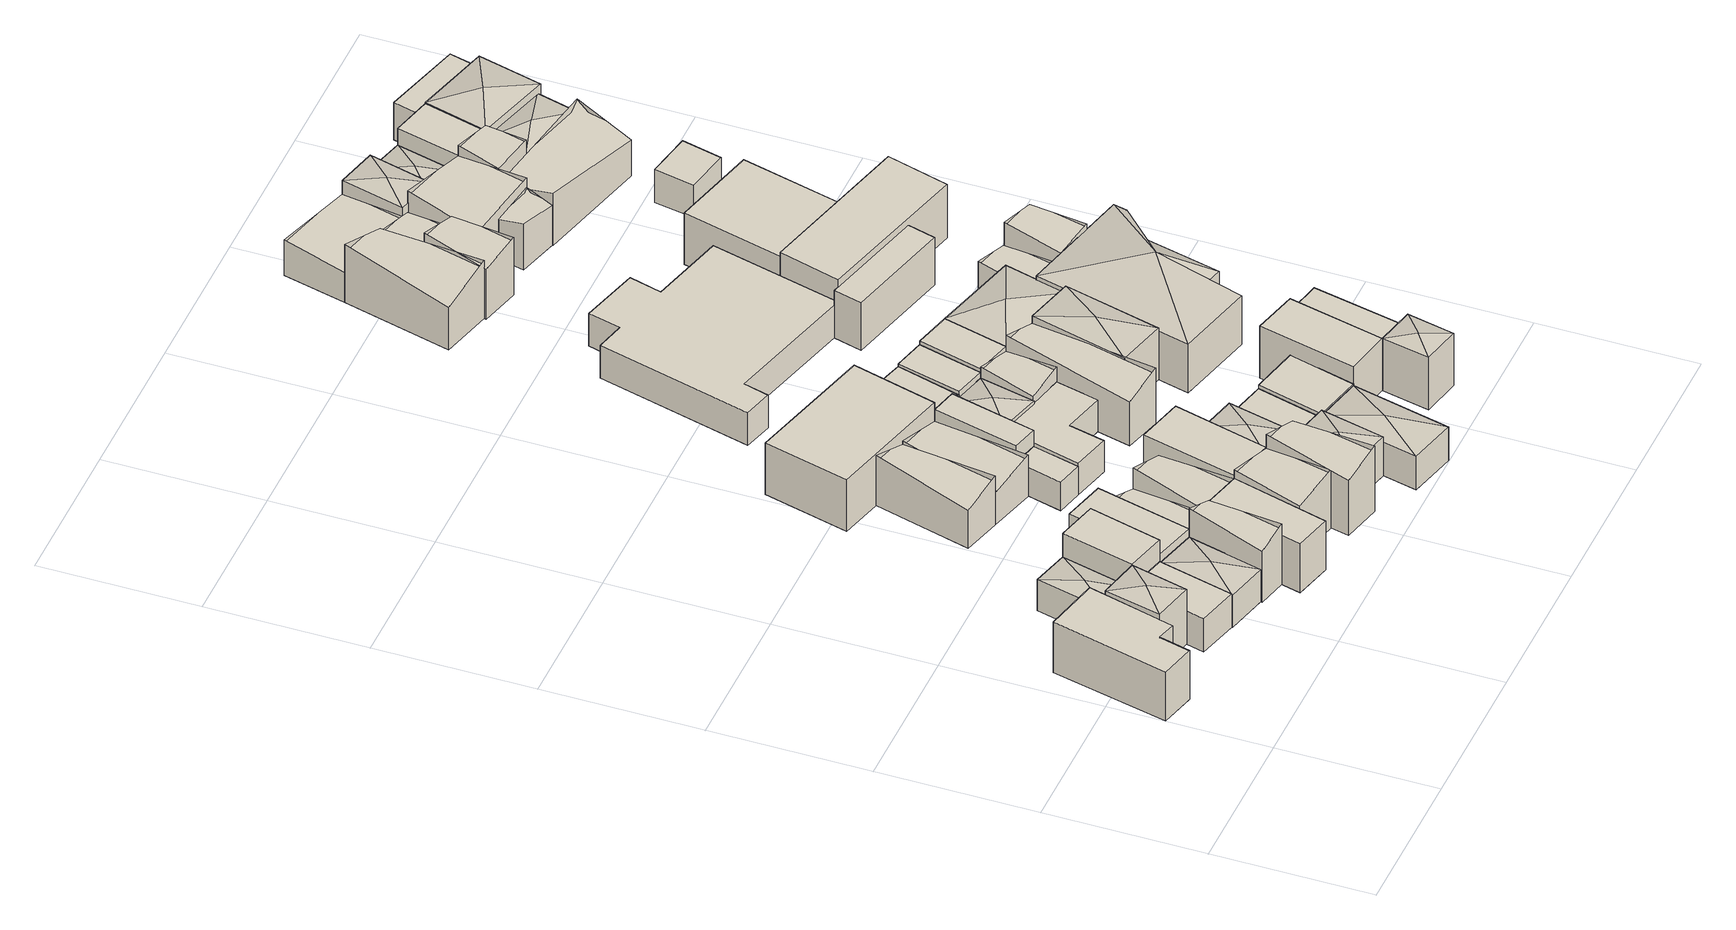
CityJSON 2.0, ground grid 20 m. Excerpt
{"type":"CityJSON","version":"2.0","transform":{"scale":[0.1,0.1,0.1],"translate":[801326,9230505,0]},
"CityObjects":{
"building1":{"type":"Building","attributes":{"Building Type":"Residential","Roof Shape":"shed","Roof Material":"Concrete Glazed Tile","Roof Material Code":1,"Roof Direction":"northwest","Building Height":6.98,"Roof Slope":16.7,"Footprint Area":99.5,"Solar PV Capacity Low":12.46,"Solar PV Capacity High":16.36,"Solar Annual Energy Low":17963,"Solar Annual Energy High":23674,"Suitable PV Area":74.37},"geometry":[{"type":"MultiSurface","lod":"2.2","boundaries":[[[0,1,2,3,4,5]],[[5,4,6,7]],[[4,3,8,6]],[[3,2,9,8]],[[2,1,10,9]],[[1,0,11,10]],[[0,5,7,11]],[[7,6,8,9,10,11]]]}]},
"building2":{"type":"Building","attributes":{"Building Type":"Residential","Roof Shape":"hip","Roof Material":"Concrete Aluminum Tile","Roof Material Code":2,"Roof Direction":"northwest","Building Height":7.85,"Roof Slope":22.3,"Footprint Area":39.54,"Solar PV Capacity Low":4.95,"Solar PV Capacity High":6.5,"Solar Annual Energy Low":7139,"Solar Annual Energy High":9409,"Suitable PV Area":29.56},"geometry":[{"type":"MultiSurface","lod":"2.2","boundaries":[[[12,13,14,15]],[[15,14,16,17]],[[14,13,18,16]],[[13,12,19,18]],[[12,15,17,19]],[[17,16,20]],[[16,18,20]],[[18,19,20]],[[19,17,20]]]}]},
"building3":{"type":"Building","attributes":{"Building Type":"Residential","Roof Shape":"flat","Roof Material":"Concrete Aluminum Tile","Roof Material Code":2,"Roof Direction":"northwest","Building Height":4.76,"Roof Slope":12.4,"Footprint Area":52.02,"Solar PV Capacity Low":6.51,"Solar PV Capacity High":8.55,"Solar Annual Energy Low":9391,"Solar Annual Energy High":12377,"Suitable PV Area":38.88},"geometry":[{"type":"MultiSurface","lod":"2.2","boundaries":[[[21,22,23,14]],[[14,23,24,25]],[[23,22,26,24]],[[22,21,27,26]],[[21,14,25,27]],[[25,24,26,27]]]}]},
"building4":{"type":"Building","attributes":{"Building Type":"Residential","Roof Shape":"hip","Roof Material":"Concrete Aluminum Tile","Roof Material Code":2,"Roof Direction":"northwest","Building Height":4.47,"Roof Slope":21.1,"Footprint Area":46.09,"Solar PV Capacity Low":5.77,"Solar PV Capacity High":7.58,"Solar Annual Energy Low":8322,"Solar Annual Energy High":10967,"Suitable PV Area":34.45},"geometry":[{"type":"MultiSurface","lod":"2.2","boundaries":[[[28,29,30,14]],[[14,30,31,32]],[[30,29,33,31]],[[29,28,34,33]],[[28,14,32,34]],[[32,31,35]],[[31,33,35]],[[33,34,35]],[[34,32,35]]]}]},
"building5":{"type":"Building","attributes":{"Building Type":"Residential","Roof Shape":"hip","Roof Material":"Concrete Aluminum Tile","Roof Material Code":2,"Roof Direction":"northwest","Building Height":4.57,"Roof Slope":29.3,"Footprint Area":54.98,"Solar PV Capacity Low":6.88,"Solar PV Capacity High":9.04,"Solar Annual Energy Low":9926,"Solar Annual Energy High":13081,"Suitable PV Area":41.1},"geometry":[{"type":"MultiSurface","lod":"2.2","boundaries":[[[36,37,38,23]],[[23,38,39,40]],[[38,37,41,39]],[[37,36,42,41]],[[36,23,40,42]],[[40,39,43]],[[39,41,43]],[[41,42,43]],[[42,40,43]]]}]},
"building6":{"type":"Building","attributes":{"Building Type":"Residential","Roof Shape":"flat","Roof Material":"Concrete Aluminum Tile","Roof Material Code":2,"Roof Direction":"northwest","Building Height":7.93,"Roof Slope":8.6,"Footprint Area":50.55,"Solar PV Capacity Low":6.33,"Solar PV Capacity High":8.31,"Solar Annual Energy Low":9126,"Solar Annual Energy High":12027,"Suitable PV Area":37.78},"geometry":[{"type":"MultiSurface","lod":"2.2","boundaries":[[[44,28,14,23]],[[23,14,45,46]],[[14,28,47,45]],[[28,44,48,47]],[[44,23,46,48]],[[46,45,47,48]]]}]},
"building7":{"type":"Building","attributes":{"Building Type":"Residential","Roof Shape":"gable","Roof Material":"Concrete Aluminum Tile","Roof Material Code":2,"Roof Direction":"northwest","Building Height":7.29,"Roof Slope":32.6,"Footprint Area":37.92,"Solar PV Capacity Low":4.75,"Solar PV Capacity High":6.24,"Solar Annual Energy Low":6846,"Solar Annual Energy High":9022,"Suitable PV Area":28.34},"geometry":[{"type":"MultiSurface","lod":"2.2","boundaries":[[[49,50,51,38]],[[38,51,52,53]],[[51,50,54,52]],[[50,49,55,54]],[[49,38,53,55]],[[53,52,54,55]]]}]},
"building8":{"type":"Building","attributes":{"Building Type":"Residential","Roof Shape":"flat","Roof Material":"Concrete Glazed Tile","Roof Material Code":1,"Roof Direction":"northwest","Building Height":5.76,"Roof Slope":13,"Footprint Area":69.09,"Solar PV Capacity Low":8.65,"Solar PV Capacity High":11.36,"Solar Annual Energy Low":12474,"Solar Annual Energy High":16440,"Suitable PV Area":51.65},"geometry":[{"type":"MultiSurface","lod":"2.2","boundaries":[[[56,23,38,57]],[[57,38,58,59]],[[38,23,60,58]],[[23,56,61,60]],[[56,57,59,61]],[[59,58,60,61]]]}]},
"building9":{"type":"Building","attributes":{"Building Type":"Residential","Roof Shape":"shed","Roof Material":"Concrete Aluminum Tile","Roof Material Code":2,"Roof Direction":"northwest","Building Height":7.03,"Roof Slope":15.4,"Footprint Area":61.76,"Solar PV Capacity Low":7.73,"Solar PV Capacity High":10.16,"Solar Annual Energy Low":11151,"Solar Annual Energy High":14696,"Suitable PV Area":46.17},"geometry":[{"type":"MultiSurface","lod":"2.2","boundaries":[[[62,51,63,64]],[[64,63,65,66]],[[63,51,67,65]],[[51,62,68,67]],[[62,64,66,68]],[[66,65,67,68]]]}]},
"building10":{"type":"Building","attributes":{"Building Type":"Residential","Roof Shape":"gable","Roof Material":"Concrete Aluminum Tile","Roof Material Code":2,"Roof Direction":"northwest","Building Height":4.15,"Roof Slope":28.2,"Footprint Area":38.82,"Solar PV Capacity Low":4.86,"Solar PV Capacity High":6.38,"Solar Annual Energy Low":7009,"Solar Annual Energy High":9237,"Suitable PV Area":29.02},"geometry":[{"type":"MultiSurface","lod":"2.2","boundaries":[[[69,70,38,51]],[[51,38,71,72]],[[38,70,73,71]],[[70,69,74,73]],[[69,51,72,74]],[[72,71,73,74]]]}]},
"building11":{"type":"Building","attributes":{"Building Type":"Residential","Roof Shape":"gable","Roof Material":"Concrete Aluminum Tile","Roof Material Code":2,"Roof Direction":"northwest","Building Height":5.55,"Roof Slope":28.6,"Footprint Area":63.22,"Solar PV Capacity Low":7.92,"Solar PV Capacity High":10.4,"Solar Annual Energy Low":11414,"Solar Annual Energy High":15042,"Suitable PV Area":47.26},"geometry":[{"type":"MultiSurface","lod":"2.2","boundaries":[[[75,76,77,78]],[[78,77,79,80]],[[77,76,81,79]],[[76,75,82,81]],[[75,78,80,82]],[[80,79,81,82]]]}]},
"building12":{"type":"Building","attributes":{"Building Type":"Residential","Roof Shape":"gable","Roof Material":"Concrete Aluminum Tile","Roof Material Code":2,"Roof Direction":"northwest","Building Height":7.37,"Roof Slope":29,"Footprint Area":54.62,"Solar PV Capacity Low":6.84,"Solar PV Capacity High":8.98,"Solar Annual Energy Low":9861,"Solar Annual Energy High":12996,"Suitable PV Area":40.83},"geometry":[{"type":"MultiSurface","lod":"2.2","boundaries":[[[62,83,84,85]],[[85,84,86,87]],[[84,83,88,86]],[[83,62,89,88]],[[62,85,87,89]],[[87,86,88,89]]]}]},
"building13":{"type":"Building","attributes":{"Building Type":"Residential","Roof Shape":"gable","Roof Material":"Concrete Aluminum Tile","Roof Material Code":2,"Roof Direction":"northwest","Building Height":5.63,"Roof Slope":32.8,"Footprint Area":51.28,"Solar PV Capacity Low":6.42,"Solar PV Capacity High":8.43,"Solar Annual Energy Low":9258,"Solar Annual Energy High":12202,"Suitable PV Area":38.33},"geometry":[{"type":"MultiSurface","lod":"2.2","boundaries":[[[90,69,51,62]],[[62,51,91,92]],[[51,69,93,91]],[[69,90,94,93]],[[90,62,92,94]],[[92,91,93,94]]]}]},
"building14":{"type":"Building","attributes":{"Building Type":"Residential","Roof Shape":"gable","Roof Material":"Concrete Aluminum Tile","Roof Material Code":2,"Roof Direction":"northwest","Building Height":4.63,"Roof Slope":25.8,"Footprint Area":80.27,"Solar PV Capacity Low":10.05,"Solar PV Capacity High":13.2,"Solar Annual Energy Low":14492,"Solar Annual Energy High":19100,"Suitable PV Area":60},"geometry":[{"type":"MultiSurface","lod":"2.2","boundaries":[[[77,95,96,78]],[[78,96,97,98]],[[96,95,99,97]],[[95,77,100,99]],[[77,78,98,100]],[[98,97,99,100]]]}]},
"building15":{"type":"Building","attributes":{"Building Type":"Residential","Roof Shape":"flat","Roof Material":"Concrete Aluminum Tile","Roof Material Code":2,"Roof Direction":"northwest","Building Height":4.06,"Roof Slope":11.2,"Footprint Area":20.55,"Solar PV Capacity Low":2.57,"Solar PV Capacity High":3.38,"Solar Annual Energy Low":3711,"Solar Annual Energy High":4891,"Suitable PV Area":15.36},"geometry":[{"type":"MultiSurface","lod":"2.2","boundaries":[[[101,102,103,104]],[[104,103,105,106]],[[103,102,107,105]],[[102,101,108,107]],[[101,104,106,108]],[[106,105,107,108]]]}]},
"building16":{"type":"Building","attributes":{"Building Type":"Residential","Roof Shape":"gable","Roof Material":"Concrete Aluminum Tile","Roof Material Code":2,"Roof Direction":"northwest","Building Height":7.91,"Roof Slope":32.9,"Footprint Area":56.78,"Solar PV Capacity Low":7.11,"Solar PV Capacity High":9.34,"Solar Annual Energy Low":10251,"Solar Annual Energy High":13509,"Suitable PV Area":42.44},"geometry":[{"type":"MultiSurface","lod":"2.2","boundaries":[[[109,110,111,85]],[[85,111,112,113]],[[111,110,114,112]],[[110,109,115,114]],[[109,85,113,115]],[[113,112,114,115]]]}]},
"building17":{"type":"Building","attributes":{"Building Type":"Residential","Roof Shape":"flat","Roof Material":"Concrete Aluminum Tile","Roof Material Code":2,"Roof Direction":"northwest","Building Height":7.59,"Roof Slope":11.5,"Footprint Area":76.22,"Solar PV Capacity Low":9.54,"Solar PV Capacity High":12.53,"Solar Annual Energy Low":13761,"Solar Annual Energy High":18136,"Suitable PV Area":56.98},"geometry":[{"type":"MultiSurface","lod":"2.2","boundaries":[[[116,117,62,85]],[[85,62,118,119]],[[62,117,120,118]],[[117,116,121,120]],[[116,85,119,121]],[[119,118,120,121]]]}]},
"building18":{"type":"Building","attributes":{"Building Type":"Residential","Roof Shape":"flat","Roof Material":"Concrete Aluminum Tile","Roof Material Code":2,"Roof Direction":"northwest","Building Height":7.4,"Roof Slope":8.9,"Footprint Area":186.7,"Solar PV Capacity Low":23.38,"Solar PV Capacity High":30.7,"Solar Annual Energy Low":33707,"Solar Annual Energy High":44423,"Suitable PV Area":139.56},"geometry":[{"type":"MultiSurface","lod":"2.2","boundaries":[[[122,123,124,125]],[[125,124,126,127]],[[124,123,128,126]],[[123,122,129,128]],[[122,125,127,129]],[[127,126,128,129]]]}]},
"building19":{"type":"Building","attributes":{"Building Type":"Residential","Roof Shape":"flat","Roof Material":"Concrete Aluminum Tile","Roof Material Code":2,"Roof Direction":"northwest","Building Height":6.44,"Roof Slope":7.2,"Footprint Area":37.22,"Solar PV Capacity Low":4.66,"Solar PV Capacity High":6.12,"Solar Annual Energy Low":6720,"Solar Annual Energy High":8856,"Suitable PV Area":27.82},"geometry":[{"type":"MultiSurface","lod":"2.2","boundaries":[[[104,103,130,123]],[[123,130,131,132]],[[130,103,133,131]],[[103,104,134,133]],[[104,123,132,134]],[[132,131,133,134]]]}]},
"building20":{"type":"Building","attributes":{"Building Type":"Residential","Roof Shape":"hip","Roof Material":"Concrete Aluminum Tile","Roof Material Code":2,"Roof Direction":"northwest","Building Height":6.53,"Roof Slope":22.7,"Footprint Area":43.7,"Solar PV Capacity Low":5.47,"Solar PV Capacity High":7.19,"Solar Annual Energy Low":7889,"Solar Annual Energy High":10397,"Suitable PV Area":32.66},"geometry":[{"type":"MultiSurface","lod":"2.2","boundaries":[[[135,85,111,136]],[[136,111,137,138]],[[111,85,139,137]],[[85,135,140,139]],[[135,136,138,140]],[[138,137,141]],[[137,139,141]],[[139,140,141]],[[140,138,141]]]}]},
"building21":{"type":"Building","attributes":{"Building Type":"Residential","Roof Shape":"hip","Roof Material":"Concrete Aluminum Tile","Roof Material Code":2,"Roof Direction":"northwest","Building Height":5.65,"Roof Slope":22.5,"Footprint Area":47.7,"Solar PV Capacity Low":5.97,"Solar PV Capacity High":7.84,"Solar Annual Energy Low":8611,"Solar Annual Energy High":11349,"Suitable PV Area":35.65},"geometry":[{"type":"MultiSurface","lod":"2.2","boundaries":[[[142,143,144,111]],[[111,144,145,146]],[[144,143,147,145]],[[143,142,148,147]],[[142,111,146,148]],[[146,145,149]],[[145,147,149]],[[147,148,149]],[[148,146,149]]]}]},
"building22":{"type":"Building","attributes":{"Building Type":"Residential","Roof Shape":"shed","Roof Material":"Concrete Aluminum Tile","Roof Material Code":2,"Roof Direction":"northwest","Building Height":4.47,"Roof Slope":11.7,"Footprint Area":79.19,"Solar PV Capacity Low":9.92,"Solar PV Capacity High":13.02,"Solar Annual Energy Low":14298,"Solar Annual Energy High":18844,"Suitable PV Area":59.2},"geometry":[{"type":"MultiSurface","lod":"2.2","boundaries":[[[150,151,152,153,102,154]],[[154,102,155,156]],[[102,153,157,155]],[[153,152,158,157]],[[152,151,159,158]],[[151,150,160,159]],[[150,154,156,160]],[[156,155,157,158,159,160]]]}]},
"building23":{"type":"Building","attributes":{"Building Type":"Residential","Roof Shape":"hip","Roof Material":"Concrete Aluminum Tile","Roof Material Code":2,"Roof Direction":"northwest","Building Height":5.11,"Roof Slope":26.8,"Footprint Area":39.32,"Solar PV Capacity Low":4.92,"Solar PV Capacity High":6.47,"Solar Annual Energy Low":7100,"Solar Annual Energy High":9357,"Suitable PV Area":29.39},"geometry":[{"type":"MultiSurface","lod":"2.2","boundaries":[[[130,153,161,162]],[[162,161,163,164]],[[161,153,165,163]],[[153,130,166,165]],[[130,162,164,166]],[[164,163,167]],[[163,165,167]],[[165,166,167]],[[166,164,167]]]}]},
"building24":{"type":"Building","attributes":{"Building Type":"Residential","Roof Shape":"hip","Roof Material":"Clay Tile Shingle","Roof Material Code":3,"Roof Direction":"northwest","Building Height":4.77,"Roof Slope":26.3,"Footprint Area":81.49,"Solar PV Capacity Low":10.2,"Solar PV Capacity High":13.4,"Solar Annual Energy Low":14712,"Solar Annual Energy High":19390,"Suitable PV Area":60.91},"geometry":[{"type":"MultiSurface","lod":"2.2","boundaries":[[[144,168,169,170]],[[170,169,171,172]],[[169,168,173,171]],[[168,144,174,173]],[[144,170,172,174]],[[172,171,175]],[[171,173,175]],[[173,174,175]],[[174,172,175]]]}]},
"building25":{"type":"Building","attributes":{"Building Type":"Residential","Roof Shape":"shed","Roof Material":"Concrete Aluminum Tile","Roof Material Code":2,"Roof Direction":"northwest","Building Height":4.51,"Roof Slope":12.9,"Footprint Area":48.81,"Solar PV Capacity Low":6.11,"Solar PV Capacity High":8.03,"Solar Annual Energy Low":8812,"Solar Annual Energy High":11614,"Suitable PV Area":36.49},"geometry":[{"type":"MultiSurface","lod":"2.2","boundaries":[[[136,111,144,176]],[[176,144,177,178]],[[144,111,179,177]],[[111,136,180,179]],[[136,176,178,180]],[[178,177,179,180]]]}]},
"building26":{"type":"Building","attributes":{"Building Type":"Residential","Roof Shape":"shed","Roof Material":"Concrete Aluminum Tile","Roof Material Code":2,"Roof Direction":"northwest","Building Height":5.38,"Roof Slope":15.4,"Footprint Area":38.6,"Solar PV Capacity Low":4.83,"Solar PV Capacity High":6.35,"Solar Annual Energy Low":6969,"Solar Annual Energy High":9184,"Suitable PV Area":28.85},"geometry":[{"type":"MultiSurface","lod":"2.2","boundaries":[[[181,182,183,96]],[[96,183,184,185]],[[183,182,186,184]],[[182,181,187,186]],[[181,96,185,187]],[[185,184,186,187]]]}]},
"building27":{"type":"Building","attributes":{"Building Type":"Residential","Roof Shape":"gable","Roof Material":"Concrete Aluminum Tile","Roof Material Code":2,"Roof Direction":"northwest","Building Height":5.68,"Roof Slope":34.6,"Footprint Area":33.51,"Solar PV Capacity Low":4.2,"Solar PV Capacity High":5.51,"Solar Annual Energy Low":6050,"Solar Annual Energy High":7974,"Suitable PV Area":25.05},"geometry":[{"type":"MultiSurface","lod":"2.2","boundaries":[[[188,152,189,162]],[[162,189,190,191]],[[189,152,192,190]],[[152,188,193,192]],[[188,162,191,193]],[[191,190,192,193]]]}]},
"building28":{"type":"Building","attributes":{"Building Type":"Residential","Roof Shape":"flat","Roof Material":"Concrete Aluminum Tile","Roof Material Code":2,"Roof Direction":"northwest","Building Height":5.91,"Roof Slope":5.1,"Footprint Area":34.43,"Solar PV Capacity Low":4.31,"Solar PV Capacity High":5.66,"Solar Annual Energy Low":6216,"Solar Annual Energy High":8192,"Suitable PV Area":25.74},"geometry":[{"type":"MultiSurface","lod":"2.2","boundaries":[[[181,162,194,182]],[[182,194,195,196]],[[194,162,197,195]],[[162,181,198,197]],[[181,182,196,198]],[[196,195,197,198]]]}]},
"building29":{"type":"Building","attributes":{"Building Type":"Residential","Roof Shape":"shed","Roof Material":"Concrete Aluminum Tile","Roof Material Code":2,"Roof Direction":"northwest","Building Height":4.99,"Roof Slope":13.3,"Footprint Area":54.28,"Solar PV Capacity Low":6.8,"Solar PV Capacity High":8.93,"Solar Annual Energy Low":9799,"Solar Annual Energy High":12915,"Suitable PV Area":40.57},"geometry":[{"type":"MultiSurface","lod":"2.2","boundaries":[[[176,144,170,199]],[[199,170,200,201]],[[170,144,202,200]],[[144,176,203,202]],[[176,199,201,203]],[[201,200,202,203]]]}]},
"building30":{"type":"Building","attributes":{"Building Type":"Residential","Roof Shape":"gable","Roof Material":"Concrete Aluminum Tile","Roof Material Code":2,"Roof Direction":"northwest","Building Height":6.27,"Roof Slope":25.2,"Footprint Area":83.84,"Solar PV Capacity Low":10.5,"Solar PV Capacity High":13.79,"Solar Annual Energy Low":15136,"Solar Annual Energy High":19949,"Suitable PV Area":62.67},"geometry":[{"type":"MultiSurface","lod":"2.2","boundaries":[[[204,189,205,206]],[[206,205,207,208]],[[205,189,209,207]],[[189,204,210,209]],[[204,206,208,210]],[[208,207,209,210]]]}]},
"building31":{"type":"Building","attributes":{"Building Type":"Residential","Roof Shape":"flat","Roof Material":"Concrete Aluminum Tile","Roof Material Code":2,"Roof Direction":"northwest","Building Height":6.38,"Roof Slope":8.9,"Footprint Area":40.36,"Solar PV Capacity Low":5.05,"Solar PV Capacity High":6.64,"Solar Annual Energy Low":7286,"Solar Annual Energy High":9602,"Suitable PV Area":30.17},"geometry":[{"type":"MultiSurface","lod":"2.2","boundaries":[[[162,189,211,194]],[[194,211,212,213]],[[211,189,214,212]],[[189,162,215,214]],[[162,194,213,215]],[[213,212,214,215]]]}]},
"building32":{"type":"Building","attributes":{"Building Type":"Residential","Roof Shape":"flat","Roof Material":"Clay Tile Shingle","Roof Material Code":3,"Roof Direction":"northwest","Building Height":4.72,"Roof Slope":7.2,"Footprint Area":414.13,"Solar PV Capacity Low":51.85,"Solar PV Capacity High":68.1,"Solar Annual Energy Low":74768,"Solar Annual Energy High":98538,"Suitable PV Area":309.56},"geometry":[{"type":"MultiSurface","lod":"2.2","boundaries":[[[216,217,218,219,220,221,222,223,224,225]],[[225,224,226,227]],[[224,223,228,226]],[[223,222,229,228]],[[222,221,230,229]],[[221,220,231,230]],[[220,219,232,231]],[[219,218,233,232]],[[218,217,234,233]],[[217,216,235,234]],[[216,225,227,235]],[[227,226,228,229,230,231,232,233,234,235]]]}]},
"building33":{"type":"Building","attributes":{"Building Type":"Residential","Roof Shape":"hip","Roof Material":"Concrete Aluminum Tile","Roof Material Code":2,"Roof Direction":"northwest","Building Height":7.39,"Roof Slope":20.5,"Footprint Area":82.23,"Solar PV Capacity Low":10.3,"Solar PV Capacity High":13.52,"Solar Annual Energy Low":14846,"Solar Annual Energy High":19566,"Suitable PV Area":61.47},"geometry":[{"type":"MultiSurface","lod":"2.2","boundaries":[[[236,237,238,204]],[[204,238,239,240]],[[238,237,241,239]],[[237,236,242,241]],[[236,204,240,242]],[[240,239,243]],[[239,241,243]],[[241,242,243]],[[242,240,243]]]}]},
"building34":{"type":"Building","attributes":{"Building Type":"Residential","Roof Shape":"flat","Roof Material":"Concrete Aluminum Tile","Roof Material Code":2,"Roof Direction":"northwest","Building Height":7.47,"Roof Slope":6.1,"Footprint Area":73.95,"Solar PV Capacity Low":9.26,"Solar PV Capacity High":12.16,"Solar Annual Energy Low":13351,"Solar Annual Energy High":17595,"Suitable PV Area":55.28},"geometry":[{"type":"MultiSurface","lod":"2.2","boundaries":[[[244,245,170,246]],[[246,170,247,248]],[[170,245,249,247]],[[245,244,250,249]],[[244,246,248,250]],[[248,247,249,250]]]}]},
"building35":{"type":"Building","attributes":{"Building Type":"Residential","Roof Shape":"hip","Roof Material":"Concrete Aluminum Tile","Roof Material Code":2,"Roof Direction":"northwest","Building Height":7.52,"Roof Slope":21.1,"Footprint Area":31.5,"Solar PV Capacity Low":3.94,"Solar PV Capacity High":5.18,"Solar Annual Energy Low":5687,"Solar Annual Energy High":7495,"Suitable PV Area":23.55},"geometry":[{"type":"MultiSurface","lod":"2.2","boundaries":[[[251,252,253,246]],[[246,253,254,248]],[[253,252,255,254]],[[252,251,256,255]],[[251,246,248,256]],[[248,254,257]],[[254,255,257]],[[255,256,257]],[[256,248,257]]]}]},
"building36":{"type":"Building","attributes":{"Building Type":"Residential","Roof Shape":"hip","Roof Material":"Concrete Aluminum Tile","Roof Material Code":2,"Roof Direction":"northwest","Building Height":6.37,"Roof Slope":25.8,"Footprint Area":96.52,"Solar PV Capacity Low":12.08,"Solar PV Capacity High":15.87,"Solar Annual Energy Low":17425,"Solar Annual Energy High":22965,"Suitable PV Area":72.15},"geometry":[{"type":"MultiSurface","lod":"2.2","boundaries":[[[189,238,258,211]],[[211,258,259,212]],[[258,238,260,259]],[[238,189,214,260]],[[189,211,212,214]],[[212,259,261]],[[259,260,261]],[[260,214,261]],[[214,212,261]]]}]},
"building37":{"type":"Building","attributes":{"Building Type":"Residential","Roof Shape":"flat","Roof Material":"Concrete Aluminum Tile","Roof Material Code":2,"Roof Direction":"northwest","Building Height":5.74,"Roof Slope":8.9,"Footprint Area":62.19,"Solar PV Capacity Low":7.79,"Solar PV Capacity High":10.23,"Solar Annual Energy Low":11228,"Solar Annual Energy High":14797,"Suitable PV Area":46.49},"geometry":[{"type":"MultiSurface","lod":"2.2","boundaries":[[[244,246,253,262]],[[262,253,263,264]],[[253,246,265,263]],[[246,244,266,265]],[[244,262,264,266]],[[264,263,265,266]]]}]},
"building38":{"type":"Building","attributes":{"Building Type":"Residential","Roof Shape":"gable","Roof Material":"Concrete Aluminum Tile","Roof Material Code":2,"Roof Direction":"northwest","Building Height":6.07,"Roof Slope":34.6,"Footprint Area":97.49,"Solar PV Capacity Low":12.21,"Solar PV Capacity High":16.03,"Solar Annual Energy Low":17601,"Solar Annual Energy High":23197,"Suitable PV Area":72.87},"geometry":[{"type":"MultiSurface","lod":"2.2","boundaries":[[[267,268,269,270]],[[270,269,271,272]],[[269,268,273,271]],[[268,267,274,273]],[[267,270,272,274]],[[272,271,273,274]]]}]},
"building39":{"type":"Building","attributes":{"Building Type":"Residential","Roof Shape":"gable","Roof Material":"Concrete Aluminum Tile","Roof Material Code":2,"Roof Direction":"northwest","Building Height":7.23,"Roof Slope":28.4,"Footprint Area":45.29,"Solar PV Capacity Low":5.67,"Solar PV Capacity High":7.45,"Solar Annual Energy Low":8176,"Solar Annual Energy High":10776,"Suitable PV Area":33.85},"geometry":[{"type":"MultiSurface","lod":"2.2","boundaries":[[[275,276,277,278]],[[278,277,279,280]],[[277,276,281,279]],[[276,275,282,281]],[[275,278,280,282]],[[280,279,281,282]]]}]},
"building40":{"type":"Building","attributes":{"Building Type":"Residential","Roof Shape":"flat","Roof Material":"Concrete Aluminum Tile","Roof Material Code":2,"Roof Direction":"northwest","Building Height":6.84,"Roof Slope":14.5,"Footprint Area":52.7,"Solar PV Capacity Low":6.6,"Solar PV Capacity High":8.67,"Solar Annual Energy Low":9514,"Solar Annual Energy High":12539,"Suitable PV Area":39.39},"geometry":[{"type":"MultiSurface","lod":"2.2","boundaries":[[[283,284,285,286]],[[286,285,287,288]],[[285,284,289,287]],[[284,283,290,289]],[[283,286,288,290]],[[288,287,289,290]]]}]},
"building41":{"type":"Building","attributes":{"Building Type":"Residential","Roof Shape":"hip","Roof Material":"Concrete Aluminum Tile","Roof Material Code":2,"Roof Direction":"northwest","Building Height":6.96,"Roof Slope":22.2,"Footprint Area":254.02,"Solar PV Capacity Low":31.81,"Solar PV Capacity High":41.77,"Solar Annual Energy Low":45862,"Solar Annual Energy High":60442,"Suitable PV Area":189.88},"geometry":[{"type":"MultiSurface","lod":"2.2","boundaries":[[[291,292,293,294,295,296,297,298]],[[298,297,299,300]],[[297,296,301,299]],[[296,295,302,301]],[[295,294,303,302]],[[294,293,304,303]],[[293,292,305,304]],[[292,291,306,305]],[[291,298,300,306]],[[300,299,307]],[[299,301,307]],[[301,302,307]],[[302,303,307]],[[303,304,307]],[[304,305,307]],[[305,306,307]],[[306,300,307]]]}]},
"building42":{"type":"Building","attributes":{"Building Type":"Residential","Roof Shape":"gable","Roof Material":"Concrete Aluminum Tile","Roof Material Code":2,"Roof Direction":"northwest","Building Height":4.5,"Roof Slope":30,"Footprint Area":37.84,"Solar PV Capacity Low":4.74,"Solar PV Capacity High":6.22,"Solar Annual Energy Low":6831,"Solar Annual Energy High":9003,"Suitable PV Area":28.28},"geometry":[{"type":"MultiSurface","lod":"2.2","boundaries":[[[308,309,296,310]],[[310,296,311,312]],[[296,309,313,311]],[[309,308,314,313]],[[308,310,312,314]],[[312,311,313,314]]]}]},
"building43":{"type":"Building","attributes":{"Building Type":"Residential","Roof Shape":"gable","Roof Material":"Concrete Aluminum Tile","Roof Material Code":2,"Roof Direction":"northwest","Building Height":4.92,"Roof Slope":29.8,"Footprint Area":31.64,"Solar PV Capacity Low":3.96,"Solar PV Capacity High":5.2,"Solar Annual Energy Low":5713,"Solar Annual Energy High":7529,"Suitable PV Area":23.65},"geometry":[{"type":"MultiSurface","lod":"2.2","boundaries":[[[278,277,315,269]],[[269,315,316,317]],[[315,277,318,316]],[[277,278,319,318]],[[278,269,317,319]],[[317,316,318,319]]]}]},
"building44":{"type":"Building","attributes":{"Building Type":"Residential","Roof Shape":"gable","Roof Material":"Concrete Aluminum Tile","Roof Material Code":2,"Roof Direction":"northwest","Building Height":4.26,"Roof Slope":27.6,"Footprint Area":90.78,"Solar PV Capacity Low":11.37,"Solar PV Capacity High":14.93,"Solar Annual Energy Low":16390,"Solar Annual Energy High":21601,"Suitable PV Area":67.86},"geometry":[{"type":"MultiSurface","lod":"2.2","boundaries":[[[320,270,321,322]],[[322,321,323,324]],[[321,270,325,323]],[[270,320,326,325]],[[320,322,324,326]],[[324,323,325,326]]]}]},
"building45":{"type":"Building","attributes":{"Building Type":"Residential","Roof Shape":"shed","Roof Material":"Clay Tile Shingle","Roof Material Code":3,"Roof Direction":"northwest","Building Height":7.66,"Roof Slope":15.7,"Footprint Area":166.25,"Solar PV Capacity Low":20.82,"Solar PV Capacity High":27.34,"Solar Annual Energy Low":30016,"Solar Annual Energy High":39558,"Suitable PV Area":124.27},"geometry":[{"type":"MultiSurface","lod":"2.2","boundaries":[[[224,327,328,329]],[[329,328,330,331]],[[328,327,332,330]],[[327,224,333,332]],[[224,329,331,333]],[[331,330,332,333]]]}]},
"building46":{"type":"Building","attributes":{"Building Type":"Residential","Roof Shape":"gable","Roof Material":"Concrete Aluminum Tile","Roof Material Code":2,"Roof Direction":"northwest","Building Height":5.74,"Roof Slope":34.9,"Footprint Area":18.69,"Solar PV Capacity Low":2.34,"Solar PV Capacity High":3.07,"Solar Annual Energy Low":3375,"Solar Annual Energy High":4448,"Suitable PV Area":13.97},"geometry":[{"type":"MultiSurface","lod":"2.2","boundaries":[[[334,335,336,337]],[[337,336,338,339]],[[336,335,340,338]],[[335,334,341,340]],[[334,337,339,341]],[[339,338,340,341]]]}]},
"building47":{"type":"Building","attributes":{"Building Type":"Residential","Roof Shape":"gable","Roof Material":"Concrete Aluminum Tile","Roof Material Code":2,"Roof Direction":"northwest","Building Height":7.04,"Roof Slope":25.6,"Footprint Area":38.65,"Solar PV Capacity Low":4.84,"Solar PV Capacity High":6.36,"Solar Annual Energy Low":6977,"Solar Annual Energy High":9195,"Suitable PV Area":28.89},"geometry":[{"type":"MultiSurface","lod":"2.2","boundaries":[[[342,343,310,344]],[[344,310,345,346]],[[310,343,347,345]],[[343,342,348,347]],[[342,344,346,348]],[[346,345,347,348]]]}]},
"building48":{"type":"Building","attributes":{"Building Type":"Residential","Roof Shape":"flat","Roof Material":"Clay Tile Shingle","Roof Material Code":3,"Roof Direction":"northwest","Building Height":7.39,"Roof Slope":14.7,"Footprint Area":151,"Solar PV Capacity Low":18.91,"Solar PV Capacity High":24.83,"Solar Annual Energy Low":27262,"Solar Annual Energy High":35929,"Suitable PV Area":112.87},"geometry":[{"type":"MultiSurface","lod":"2.2","boundaries":[[[349,329,350,351]],[[351,350,352,353]],[[350,329,354,352]],[[329,349,355,354]],[[349,351,353,355]],[[353,352,354,355]]]}]},
"building49":{"type":"Building","attributes":{"Building Type":"Residential","Roof Shape":"gable","Roof Material":"Concrete Aluminum Tile","Roof Material Code":2,"Roof Direction":"northwest","Building Height":6.57,"Roof Slope":34.4,"Footprint Area":89.97,"Solar PV Capacity Low":11.26,"Solar PV Capacity High":14.8,"Solar Annual Energy Low":16243,"Solar Annual Energy High":21407,"Suitable PV Area":67.25},"geometry":[{"type":"MultiSurface","lod":"2.2","boundaries":[[[356,336,357,315]],[[315,357,358,359]],[[357,336,360,358]],[[336,356,361,360]],[[356,315,359,361]],[[359,358,360,361]]]}]},
"building50":{"type":"Building","attributes":{"Building Type":"Residential","Roof Shape":"hip","Roof Material":"Concrete Aluminum Tile","Roof Material Code":2,"Roof Direction":"northwest","Building Height":6.31,"Roof Slope":21.3,"Footprint Area":45.06,"Solar PV Capacity Low":5.64,"Solar PV Capacity High":7.41,"Solar Annual Energy Low":8136,"Solar Annual Energy High":10723,"Suitable PV Area":33.69},"geometry":[{"type":"MultiSurface","lod":"2.2","boundaries":[[[321,362,363,322]],[[322,363,364,365]],[[363,362,366,364]],[[362,321,367,366]],[[321,322,365,367]],[[365,364,368]],[[364,366,368]],[[366,367,368]],[[367,365,368]]]}]},
"building51":{"type":"Building","attributes":{"Building Type":"Residential","Roof Shape":"hip","Roof Material":"Concrete Aluminum Tile","Roof Material Code":2,"Roof Direction":"northwest","Building Height":4.29,"Roof Slope":27.2,"Footprint Area":42.77,"Solar PV Capacity Low":5.35,"Solar PV Capacity High":7.03,"Solar Annual Energy Low":7722,"Solar Annual Energy High":10176,"Suitable PV Area":31.97},"geometry":[{"type":"MultiSurface","lod":"2.2","boundaries":[[[362,357,369,363]],[[363,369,370,371]],[[369,357,372,370]],[[357,362,373,372]],[[362,363,371,373]],[[371,370,374]],[[370,372,374]],[[372,373,374]],[[373,371,374]]]}]},
"building52":{"type":"Building","attributes":{"Building Type":"Residential","Roof Shape":"gable","Roof Material":"Concrete Aluminum Tile","Roof Material Code":2,"Roof Direction":"northwest","Building Height":7.48,"Roof Slope":27.5,"Footprint Area":29.38,"Solar PV Capacity Low":3.68,"Solar PV Capacity High":4.83,"Solar Annual Energy Low":5305,"Solar Annual Energy High":6992,"Suitable PV Area":21.96},"geometry":[{"type":"MultiSurface","lod":"2.2","boundaries":[[[375,376,377,357]],[[357,377,378,379]],[[377,376,380,378]],[[376,375,381,380]],[[375,357,379,381]],[[379,378,380,381]]]}]},
"building53":{"type":"Building","attributes":{"Building Type":"Residential","Roof Shape":"gable","Roof Material":"Concrete Aluminum Tile","Roof Material Code":2,"Roof Direction":"northwest","Building Height":5.2,"Roof Slope":34.2,"Footprint Area":112.83,"Solar PV Capacity Low":14.13,"Solar PV Capacity High":18.55,"Solar Annual Energy Low":20370,"Solar Annual Energy High":26846,"Suitable PV Area":84.34},"geometry":[{"type":"MultiSurface","lod":"2.2","boundaries":[[[382,383,384,375]],[[375,384,385,386]],[[384,383,387,385]],[[383,382,388,387]],[[382,375,386,388]],[[386,385,387,388]]]}]},
"building54":{"type":"Building","attributes":{"Building Type":"Residential","Roof Shape":"shed","Roof Material":"Concrete Aluminum Tile","Roof Material Code":2,"Roof Direction":"northwest","Building Height":4.6,"Roof Slope":17.3,"Footprint Area":29.55,"Solar PV Capacity Low":3.7,"Solar PV Capacity High":4.86,"Solar Annual Energy Low":5335,"Solar Annual Energy High":7030,"Suitable PV Area":22.09},"geometry":[{"type":"MultiSurface","lod":"2.2","boundaries":[[[389,390,391,392]],[[392,391,393,394]],[[391,390,395,393]],[[390,389,396,395]],[[389,392,394,396]],[[394,393,395,396]]]}]},
"building55":{"type":"Building","attributes":{"Building Type":"Residential","Roof Shape":"flat","Roof Material":"Concrete Aluminum Tile","Roof Material Code":2,"Roof Direction":"northwest","Building Height":6.73,"Roof Slope":14.1,"Footprint Area":43.8,"Solar PV Capacity Low":5.48,"Solar PV Capacity High":7.2,"Solar Annual Energy Low":7909,"Solar Annual Energy High":10423,"Suitable PV Area":32.74},"geometry":[{"type":"MultiSurface","lod":"2.2","boundaries":[[[357,377,397,369]],[[369,397,398,399]],[[397,377,400,398]],[[377,357,401,400]],[[357,369,399,401]],[[399,398,400,401]]]}]},
"building56":{"type":"Building","attributes":{"Building Type":"Residential","Roof Shape":"hip","Roof Material":"Concrete Aluminum Tile","Roof Material Code":2,"Roof Direction":"northwest","Building Height":5.67,"Roof Slope":29.4,"Footprint Area":52.96,"Solar PV Capacity Low":6.63,"Solar PV Capacity High":8.71,"Solar Annual Energy Low":9562,"Solar Annual Energy High":12602,"Suitable PV Area":39.59},"geometry":[{"type":"MultiSurface","lod":"2.2","boundaries":[[[402,384,403,377]],[[377,403,404,405]],[[403,384,406,404]],[[384,402,407,406]],[[402,377,405,407]],[[405,404,408]],[[404,406,408]],[[406,407,408]],[[407,405,408]]]}]},
"building57":{"type":"Building","attributes":{"Building Type":"Residential","Roof Shape":"hip","Roof Material":"Concrete Aluminum Tile","Roof Material Code":2,"Roof Direction":"northwest","Building Height":6.82,"Roof Slope":23.1,"Footprint Area":85.07,"Solar PV Capacity Low":10.65,"Solar PV Capacity High":13.99,"Solar Annual Energy Low":15359,"Solar Annual Energy High":20243,"Suitable PV Area":63.59},"geometry":[{"type":"MultiSurface","lod":"2.2","boundaries":[[[397,377,409,410]],[[410,409,411,412]],[[409,377,413,411]],[[377,397,414,413]],[[397,410,412,414]],[[412,411,415]],[[411,413,415]],[[413,414,415]],[[414,412,415]]]}]},
"building58":{"type":"Building","attributes":{"Building Type":"Residential","Roof Shape":"shed","Roof Material":"Concrete Aluminum Tile","Roof Material Code":2,"Roof Direction":"northwest","Building Height":5.2,"Roof Slope":13.5,"Footprint Area":42.13,"Solar PV Capacity Low":5.27,"Solar PV Capacity High":6.93,"Solar Annual Energy Low":7606,"Solar Annual Energy High":10024,"Suitable PV Area":31.49},"geometry":[{"type":"MultiSurface","lod":"2.2","boundaries":[[[416,417,410,418]],[[418,410,419,420]],[[410,417,421,419]],[[417,416,422,421]],[[416,418,420,422]],[[420,419,421,422]]]}]}
},
"vertices":[
[55,157,0],[80,151,0],[106,260,0],[35,276,0],[1,129,0],[46,118,0],[1,129,70],[46,118,70],[35,276,73],[106,260,73],[80,151,70],[55,157,71],
[84,168,0],[136,156,0],[154,228,0],[101,240,0],[154,228,78],[101,240,78],[136,156,78],[84,168,78],[119,198,84],
[129,133,0],[181,120,0],[205,215,0],[205,215,48],[154,228,48],[181,120,48],[129,133,48],
[177,320,0],[130,332,0],[107,240,0],[107,240,45],[154,228,45],[130,332,45],[177,320,45],[142,280,50],
[181,119,0],[235,106,0],[259,201,0],[259,201,46],[205,215,46],[235,106,46],[181,119,46],[220,160,53],
[229,307,0],[154,228,79],[205,215,79],[177,320,79],[229,307,79],
[234,104,0],[271,95,0],[296,192,0],[296,192,73],[259,201,87],[271,95,87],[234,104,73],
[235,335,0],[289,321,0],[259,201,58],[289,321,58],[205,215,58],[235,335,58],
[344,180,0],[265,71,0],[313,59,0],[265,71,70],[313,59,70],[296,192,72],[344,180,72],
[321,292,0],[285,301,0],[259,201,41],[296,192,54],[285,301,54],[321,292,41],
[237,566,0],[204,443,0],[253,430,0],[285,553,0],[253,430,71],[285,553,55],[204,443,55],[237,566,72],
[323,94,0],[383,80,0],[403,165,0],[383,80,84],[403,165,74],[323,94,74],[344,180,84],
[369,280,0],[296,192,56],[344,180,71],[321,292,71],[369,280,56],
[313,414,0],[346,538,0],[346,538,46],[285,553,60],[313,414,60],[253,430,46],
[303,371,0],[336,363,0],[351,422,0],[318,430,0],[351,422,41],[318,430,41],[336,363,41],[303,371,41],
[378,57,0],[428,45,0],[453,153,0],[453,153,79],[403,165,94],[428,45,94],[378,57,79],
[434,285,0],[374,300,0],[344,180,76],[403,165,76],[374,300,76],[434,285,76],
[183,580,0],[345,538,0],[374,645,0],[211,688,0],[374,645,74],[211,688,74],[345,538,74],[183,580,74],
[378,530,0],[378,530,64],[345,538,64],[351,422,64],[318,430,64],
[423,248,0],[473,236,0],[453,153,65],[473,236,65],[403,165,65],[423,248,65],[438,201,71],
[434,72,0],[490,59,0],[509,140,0],[509,140,56],[453,153,56],[490,59,56],[434,72,56],[472,106,63],
[394,396,0],[448,383,0],[460,437,0],[360,460,0],[384,351,0],[336,363,45],[384,351,45],[360,460,47],[460,437,46],[448,383,45],[394,396,46],
[414,446,0],[430,516,0],[414,446,51],[430,516,51],[360,460,51],[378,530,51],[395,488,58],
[480,16,0],[541,1,0],[571,126,0],[541,1,48],[571,126,48],[480,16,48],[509,140,48],[525,71,56],
[529,223,0],[509,140,45],[529,223,47],[453,153,45],[473,236,47],
[390,526,0],[411,607,0],[367,619,0],[367,619,56],[346,538,54],[411,607,55],[390,526,54],
[414,447,0],[477,504,0],[477,504,57],[430,516,67],[460,437,67],[414,447,57],
[451,597,0],[451,597,59],[411,607,59],[430,516,59],[390,526,59],
[591,209,0],[571,126,50],[591,209,52],[509,140,50],[529,223,52],
[526,492,0],[437,341,0],[484,328,0],[437,341,63],[484,328,80],[477,504,80],[526,492,63],
[498,585,0],[498,585,64],[451,597,64],[477,504,64],[430,516,64],
[447,904,0],[458,945,0],[383,965,0],[372,924,0],[335,933,0],[284,737,0],[321,727,0],[330,759,0],[502,714,0],[544,879,0],[502,714,47],[544,879,47],[330,759,47],[321,727,47],[284,737,47],[335,933,47],[372,924,47],[383,965,47],[458,945,47],[447,904,47],
[494,369,0],[557,353,0],[589,476,0],[589,476,74],[526,492,74],[557,353,74],[494,369,74],[542,422,81],
[657,235,0],[600,249,0],[629,114,0],[571,126,75],[629,114,75],[600,249,75],[657,235,75],
[616,54,0],[666,43,0],[679,103,0],[679,103,75],[666,43,75],[616,54,75],[647,78,80],
[610,556,0],[610,556,64],[589,476,64],[543,530,74],
[705,225,0],[679,103,57],[705,225,57],[629,114,57],[657,235,57],
[320,1108,0],[386,1091,0],[422,1229,0],[356,1246,0],[422,1229,61],[356,1246,83],[386,1091,83],[320,1108,61],
[385,1088,0],[436,1075,0],[458,1158,0],[407,1171,0],[458,1158,72],[407,1171,83],[436,1075,83],[385,1088,72],
[485,680,0],[622,645,0],[632,681,0],[495,716,0],[632,681,68],[495,716,68],[622,645,68],[485,680,68],
[659,333,0],[679,328,0],[713,470,0],[742,463,0],[746,480,0],[598,515,0],[547,314,0],[648,289,0],[547,314,70],[648,289,70],[598,515,70],[746,480,70],[742,463,70],[713,470,70],[679,328,70],[659,333,70],[667,399,86],
[663,579,0],[616,591,0],[645,504,0],[598,515,45],[645,504,54],[616,591,54],[663,579,45],
[473,1216,0],[473,1216,49],[422,1229,57],[458,1158,57],[407,1171,49],
[376,1326,0],[462,1218,0],[483,1298,0],[462,1218,51],[483,1298,43],[356,1246,43],[376,1326,51],
[704,662,0],[724,740,0],[522,791,0],[724,740,79],[522,791,80],[704,662,77],[502,714,78],
[481,1081,0],[533,1067,0],[542,1101,0],[489,1114,0],[542,1101,66],[489,1114,57],[533,1067,57],[481,1081,66],
[712,567,0],[663,578,0],[694,492,0],[645,504,70],[694,492,78],[663,578,78],[712,567,70],
[555,918,0],[634,763,0],[666,890,0],[634,763,74],[666,890,74],[522,791,74],[555,918,74],
[449,1124,0],[566,1192,0],[566,1192,66],[473,1216,80],[542,1101,80],[449,1124,66],
[515,1205,0],[536,1285,0],[536,1285,63],[483,1298,63],[515,1205,63],[462,1218,63],[499,1251,69],
[586,1272,0],[586,1272,43],[536,1285,43],[566,1192,43],[515,1205,43],[551,1238,50],
[552,1138,0],[603,1125,0],[617,1179,0],[617,1179,75],[566,1192,81],[603,1125,81],[552,1138,75],
[533,1066,0],[678,1029,0],[697,1101,0],[697,1101,75],[552,1138,52],[678,1029,52],[533,1066,75],
[644,988,0],[635,938,0],[692,927,0],[702,977,0],[692,927,46],[702,977,48],[635,938,46],[644,988,48],
[638,1259,0],[638,1259,67],[586,1272,67],[617,1179,67],[566,1192,67],
[603,1126,0],[711,1154,0],[711,1154,57],[617,1179,57],[697,1101,57],[603,1126,57],[657,1140,64],
[715,1151,0],[736,1233,0],[715,1151,68],[736,1233,68],[617,1179,68],[638,1259,68],[676,1205,77],
[642,1298,0],[632,1260,0],[745,1271,0],[736,1233,52],[745,1271,53],[632,1260,53],[642,1298,54]
]}
